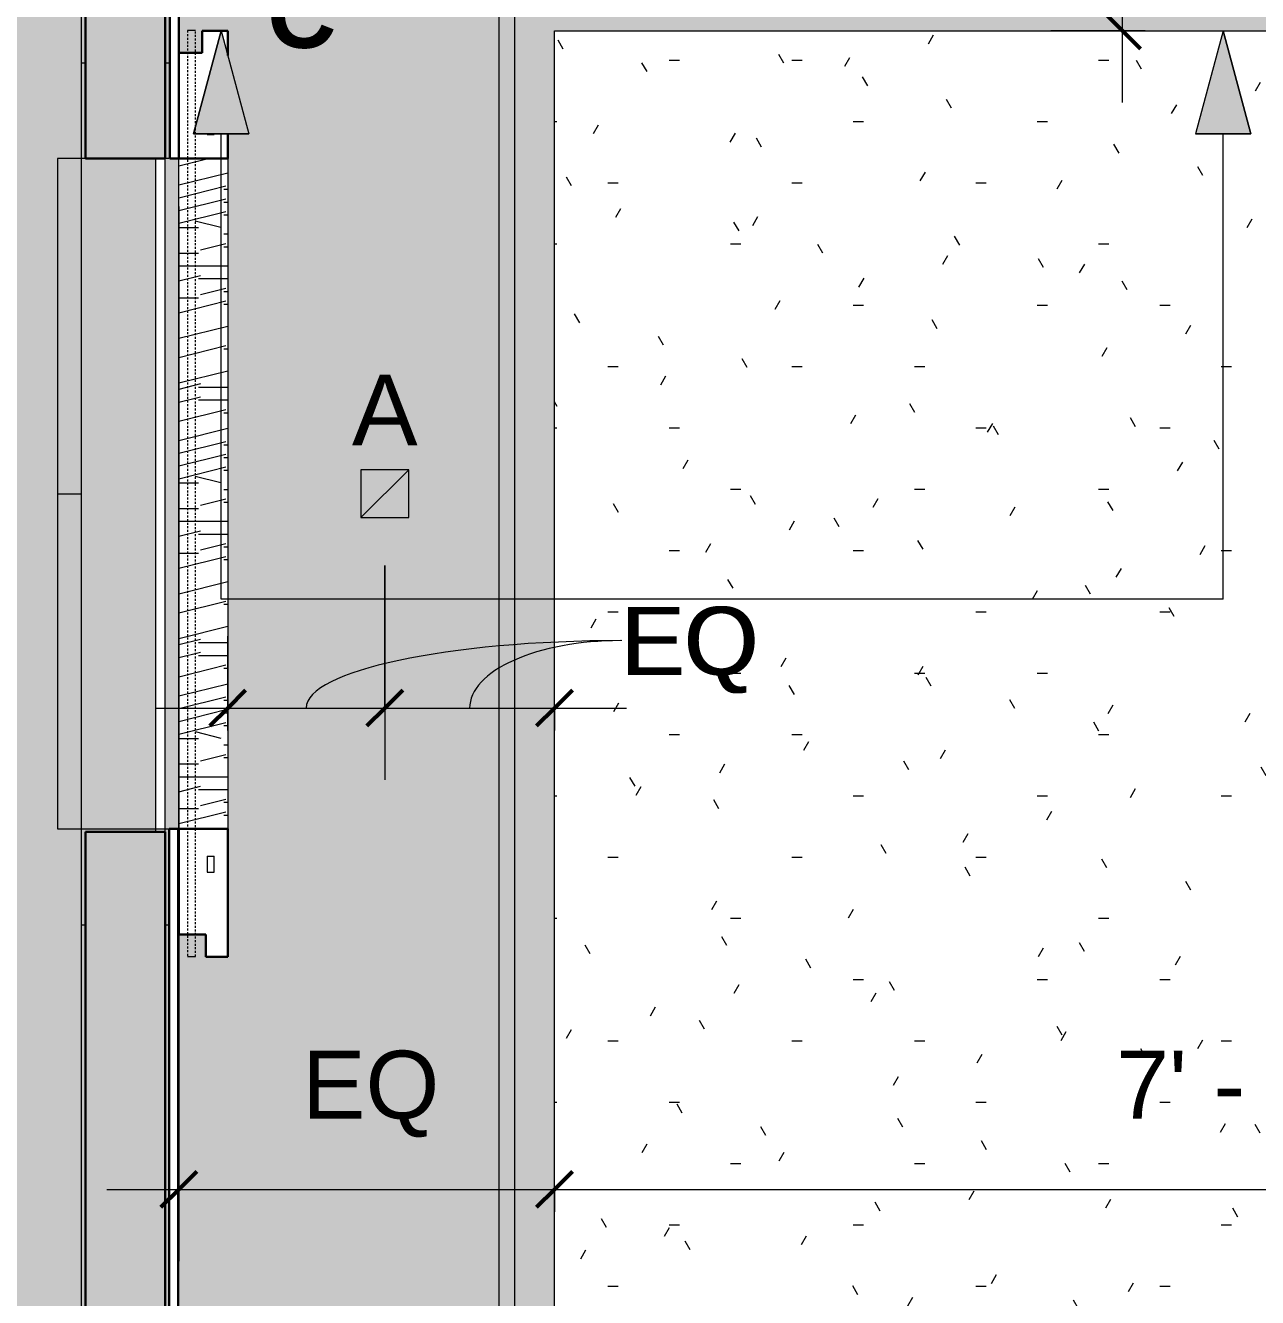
# Model space of a CAD drawing. Header units: inches. Extents: x -653 to 646, y -622 to -20.
# Drawn here: x -182.4 to -105.2, y -254.1 to -174.5 of the extents above; entities that cross this region are included whole.
import ezdxf

# ---------------------------------------------------------------- set-up
doc = ezdxf.new("R2010")
doc.units = ezdxf.units.IN
doc.header["$MEASUREMENT"] = 0
doc.linetypes.add('Hidden 1_8_', pattern=[0.1875, 0.125, -0.0625])
for name, color, linetype, lineweight in [('06_555 11th St_dwg', 8, 'Continuous', 9), ('A-ANNO-DIMS', 211, 'Continuous', 9), ('A-ANNO-DIMS-48', 211, 'Continuous', 9), ('A-ANNO-NOTE', 131, 'Continuous', 9), ('A-CLNG', 13, 'Continuous', 18), ('A-CLNG-PATT', 13, 'Continuous', 18), ('A-DETL', 90, 'Continuous', 9), ('A-DETL-GENF', 92, 'Continuous', 9), ('A-DETL-HDLN', 90, 'Hidden 1_8_', 9), ('A-DETL-THIN', 151, 'Continuous', 9), ('A-WALL-PATT', 111, 'Continuous', 18), ('E-LITE-EQPM', 33, 'Continuous', 9), ('E-LITE-EQPM-IDEN', 33, 'Continuous', 9), ('G-ANNO-TEXT', 231, 'Continuous', 9), ('I-WALL', 2, 'Continuous', 18), ('P', 7, 'Continuous', 9), ('Q-CASE', 31, 'Continuous', 9), ('W', 7, 'Continuous', 9)]:
    doc.layers.add(name, color=color, linetype=linetype, lineweight=lineweight)
doc.styles.add('Arial_2', font='arial.ttf', dxfattribs={"height": 4.425898})
doc.styles.add('Swis721 Lt BT', font='swissl.ttf', dxfattribs={"height": 4.257319})
doc.styles.add('Swis721 Lt BT_B', font='', dxfattribs={"height": 4.291988})
doc.styles.get('Swis721 Lt BT_B').set_extended_font_data('Swis721 Lt BT', bold=True)
doc.dimstyles.new('OTJ_-_3_32__Linear__1_2__Tolerance', dxfattribs={"dimscale": 12, "dimtxt": 4.5, "dimasz": 0.1875, "dimexe": 0.375, "dimexo": 0.25, "dimgap": 0.25, "dimtad": 1, "dimdec": 1, "dimrnd": 0.5, "dimzin": 3, "dimdsep": 46, "dimlunit": 4, "dimtxsty": 'Swis721 Lt BT', "dimblk1": 'OBLIQUE', "dimblk2": 'OBLIQUE', "dimsah": 1, "dimcen": 0.09, "dimdle": 0.375, "dimazin": 0, "dimtfac": 1, "dimtdec": 4, "dimtix": 1, "dimtmove": 0, "dimatfit": 3, "dimfxl": 1, "dimtvp": 1, "dimfrac": 2, "dimtolj": 1, "dimtzin": 0, "dimarcsym": 2})
doc.dimstyles.new('OTJ_-_3_32__Linear__1_2__Tolerance_10', dxfattribs={"dimscale": 12, "dimtxt": 4.5, "dimasz": 0.1875, "dimexe": 0.375, "dimexo": 0.25, "dimgap": 0.25, "dimtad": 1, "dimdec": 1, "dimrnd": 0.5, "dimzin": 3, "dimdsep": 46, "dimlunit": 4, "dimtxsty": 'Swis721 Lt BT', "dimblk1": 'OBLIQUE', "dimblk2": 'OBLIQUE', "dimsah": 1, "dimcen": 0.09, "dimdle": 0.375, "dimazin": 0, "dimtfac": 1, "dimtdec": 4, "dimtix": 1, "dimtmove": 0, "dimatfit": 3, "dimfxl": 1, "dimtvp": 1, "dimfrac": 2, "dimtolj": 1, "dimtzin": 0, "dimarcsym": 2})
doc.dimstyles.new('OTJ_-_3_32__Linear__1_2__Tolerance_7', dxfattribs={"dimscale": 12, "dimtxt": 4.5, "dimasz": 0.1875, "dimexe": 0.375, "dimexo": 0.25, "dimgap": 0.25, "dimtad": 1, "dimdec": 1, "dimrnd": 0.5, "dimzin": 3, "dimdsep": 46, "dimlunit": 4, "dimtxsty": 'Swis721 Lt BT', "dimblk1": 'OBLIQUE', "dimblk2": 'OBLIQUE', "dimsah": 1, "dimcen": 0.09, "dimdle": 0.375, "dimazin": 0, "dimtfac": 1, "dimtdec": 4, "dimtix": 1, "dimtmove": 1, "dimatfit": 3, "dimfxl": 1, "dimtvp": 1, "dimfrac": 2, "dimtolj": 1, "dimtzin": 0, "dimarcsym": 2})
doc.dimstyles.new('OTJ_-_3_32__Linear__1_2__Tolerance_8', dxfattribs={"dimscale": 12, "dimtxt": 4.5, "dimasz": 0.1875, "dimexe": 0.375, "dimexo": 0.25, "dimgap": 0.25, "dimtad": 1, "dimdec": 1, "dimrnd": 0.5, "dimzin": 3, "dimdsep": 46, "dimlunit": 4, "dimtxsty": 'Swis721 Lt BT', "dimblk1": 'OBLIQUE', "dimblk2": 'OBLIQUE', "dimsah": 1, "dimcen": 0.09, "dimdle": 0.375, "dimazin": 0, "dimtfac": 1, "dimtdec": 4, "dimtix": 1, "dimtmove": 1, "dimatfit": 3, "dimfxl": 1, "dimtvp": 1, "dimfrac": 2, "dimtolj": 1, "dimtzin": 0, "dimarcsym": 2})
pattern_1 = [(0, (0, 0), (15.36, 3.84), [0.634, -10.886, 0.634, -10.886, -61.44]), (0, (0, 0), (15.36, 3.84), [-23.04, 0.634, -22.406, 0.634, -10.886, -26.88]), (0, (0, 0), (15.36, 3.84), [-57.6, 0.634, -7.046, 0.634, -18.566]), (120, (5.76, 1.92), (-11.005538, 11.38215), [0.634, -10.886, 0.634, -10.886, -61.44]), (120, (5.76, 1.92), (-11.005538, 11.38215), [-23.04, 0.634, -22.406, 0.634, -10.886, -26.88]), (120, (5.76, 1.92), (-11.005538, 11.38215), [-57.6, 0.634, -7.046, 0.634, -18.566]), (240, (7.68, 9.6), (-4.354462, -15.22215), [0.634, -10.886, 0.634, -10.886, -61.44]), (240, (7.68, 9.6), (-4.354462, -15.22215), [-23.04, 0.634, -22.406, 0.634, -10.886, -26.88]), (240, (7.68, 9.6), (-4.354462, -15.22215), [-57.6, 0.634, -7.046, 0.634, -18.566])]

# ---------------------------------------------------------------- blocks, each defined once
blk = doc.blocks.new('COVE LIGHT - COVE LIGHT-5210953-FIRST FLOOR')
at = {"layer": 'E-LITE-EQPM'}
for p, q in [((-152.728, -452.859), (-152.728, -170.951)), ((-151.761, -172.14), (-151.761, -451.293))]:
    blk.add_line(p, q, dxfattribs=at)
blk = doc.blocks.new('ELEV DOOR COVE - ELEV DOOR COVE-5210991-FIRST FLOOR')
at = {"layer": 'E-LITE-EQPM'}
for p, q in [((-171.005, -181.248), (-171.005, -181.293)), ((-171.005, -181.293), (-170.575, -181.293)), ((-170.575, -181.293), (-170.575, -181.248)), ((-171.005, -226.498), (-171.005, -227.498)), ((-171.005, -226.498), (-170.575, -226.498)), ((-170.575, -227.498), (-170.575, -226.498)), ((-171.005, -227.498), (-170.575, -227.498))]:
    blk.add_line(p, q, dxfattribs=at)
blk = doc.blocks.new('GLASS PANEL - GLASS PANEL-5234049-FIRST FLOOR')
at = {"layer": 'Q-CASE', "lineweight": 30}
for p, q in [((-173.352, -165.231), (-172.785, -165.231)), ((-173.352, -182.793), (-173.352, -165.231)), ((-172.785, -165.231), (-172.785, -182.793)), ((-172.785, -182.793), (-173.352, -182.793))]:
    blk.add_line(p, q, dxfattribs=at)
blk = doc.blocks.new('GLASS PANEL1 - GLASS PANEL-5234083-FIRST FLOOR')
at = {"layer": 'Q-CASE', "lineweight": 30}
for p, q in [((-173.352, -165.168), (-172.785, -165.168)), ((-173.352, -231.168), (-173.352, -165.168)), ((-172.785, -165.168), (-172.785, -231.168)), ((-172.785, -231.168), (-173.352, -231.168))]:
    blk.add_line(p, q, dxfattribs=at)
blk = doc.blocks.new('Glass Panels15 - Glass Panels-5235323-FIRST FLOOR')
at = {"layer": 'Q-CASE'}
h = blk.add_hatch(dxfattribs=at)
h.set_pattern_fill('FP_2', color=256, style=0, pattern_type=2)
h.set_pattern_definition([(0, (-3377.969, -2690.731), (0, -16), [3.2, -4.8, 1.6, -6.4]), (0, (-3366.769, -2691.131), (0, -16), [3.2, -12.8]), (0, (-3368.369, -2691.931), (0, -16), [1.6, -14.4]), (0, (-3377.169, -2692.331), (0, -16), [0.8, -11.2, 0.8, -3.2]), (0, (-3371.569, -2693.131), (0, -16), [3.2, -4.8, 0.8, -7.2]), (0, (-3375.569, -2693.531), (0, -16), [2.4, -13.6]), (0, (-3371.569, -2693.931), (0, -16), [4.8, -11.2]), (0, (-3376.369, -2694.331), (0, -16), [3.2, -12.8]), (0, (-3369.969, -2694.731), (0, -16), [8, -8]), (0, (-3374.769, -2695.531), (0, -16), [1.6, -4.8, 3.2, -6.4]), (0, (-3363.569, -2695.931), (0, -16), [3.2, -12.8]), (0, (-3366.769, -2696.331), (0, -16), [1.6, -14.4]), (0, (-3369.969, -2696.731), (0, -16), [1.6, -14.4]), (0, (-3377.969, -2697.131), (0, -16), [3.2, -12.8]), (0, (-3369.969, -2697.531), (0, -16), [3.2, -12.8]), (0, (-3369.969, -2698.331), (0, -16), [3.2, -3.2, 3.2, -6.4]), (0, (-3373.169, -2699.131), (0, -16), [1.6, -8, 3.2, -3.2]), (0, (-3369.969, -2699.531), (0, -16), [4.8, -11.2]), (0, (-3369.969, -2700.331), (0, -16), [3.2, -12.8]), (0, (-3376.369, -2700.731), (0, -16), [4.8, -6.4, 1.6, -3.2]), (0, (-3376.369, -2701.531), (0, -16), [8, -8]), (0, (-3366.769, -2701.931), (0, -16), [1.6, -14.4]), (0, (-3371.569, -2702.331), (0, -16), [3.2, -12.8]), (0, (-3374.769, -2702.731), (0, -16), [1.6, -6.4, 1.6, -6.4]), (0, (-3376.369, -2703.131), (0, -16), [1.6, -4.8, 3.2, -6.4]), (0, (-3373.169, -2703.531), (0, -16), [1.6, -8, 1.6, -4.8]), (0, (-3369.969, -2703.931), (0, -16), [4.8, -11.2]), (0, (-3376.369, -2704.731), (0, -16), [3.2, -12.8]), (0, (-3368.369, -2705.131), (0, -16), [1.6, -14.4]), (0, (-3365.169, -2705.531), (0, -16), [1.6, -14.4]), (345.964, (-3366.769, -2691.931), (15.9998326, 0.000553), [1.648, -64.322]), (345.964, (-3365.169, -2695.531), (15.9998326, 0.000553), [1.648, -64.322]), (345.964, (-3366.769, -2705.131), (15.9998326, 0.000553), [1.648, -64.322]), (345.964, (-3371.569, -2699.131), (15.9998326, 0.000553), [1.648, -64.322]), (345.964, (-3368.369, -2701.531), (15.9998326, 0.000553), [1.648, -64.322]), (345.964, (-3366.769, -2700.331), (15.9998326, 0.000553), [1.648, -64.322]), (345.964, (-3374.769, -2703.131), (15.9998326, 0.000553), [1.648, -64.322]), (345.964, (-3368.369, -2702.331), (15.9998326, 0.000553), [1.648, -64.322]), (345.964, (-3365.169, -2696.331), (15.9998326, 0.000553), [3.296, -62.674]), (345.964, (-3366.769, -2697.531), (15.9998326, 0.000553), [3.296, -62.674]), (345.964, (-3366.769, -2698.331), (15.9998326, 0.000553), [3.296, -62.674]), (194.036, (-3371.569, -2693.131), (-15.9998326, 0.000553), [1.648, -3.296, 1.648, -59.378]), (194.036, (-3374.769, -2695.531), (-15.9998326, 0.000553), [1.648, -64.322]), (194.036, (-3374.769, -2702.731), (-15.9998326, 0.000553), [3.296, -62.674]), (165.964, (-3366.769, -2691.131), (-15.9998326, -0.000553), [1.648, -64.322]), (14.036, (-3363.569, -2691.131), (15.9998326, -0.000553), [1.648, -64.322]), (14.036, (-3368.369, -2696.731), (15.9998326, -0.000553), [1.648, -64.322]), (14.036, (-3365.169, -2699.531), (15.9998326, -0.000553), [1.648, -64.322]), (14.036, (-3371.569, -2700.731), (15.9998326, -0.000553), [1.648, -64.322]), (14.036, (-3373.169, -2702.731), (15.9998326, -0.000553), [1.648, -64.322]), (14.036, (-3371.569, -2703.531), (15.9998326, -0.000553), [1.648, -64.322]), (14.036, (-3371.569, -2700.731), (15.9998326, -0.000553), [1.648, -64.322]), (14.036, (-3366.769, -2703.131), (15.9998326, -0.000553), [6.592, -59.378]), (14.036, (-3376.369, -2692.331), (15.9998326, -0.000553), [6.592, -59.378]), (14.036, (-3374.769, -2693.531), (15.9998326, -0.000553), [6.592, -59.378]), (14.036, (-3373.169, -2694.331), (15.9998326, -0.000553), [1.648, -3.296, 3.296, -57.73]), (14.036, (-3373.169, -2695.531), (15.9998326, -0.000553), [3.296, -3.296, 3.296, -56.082]), (14.036, (-3374.769, -2697.131), (15.9998326, -0.000553), [6.592, -59.378]), (14.036, (-3376.369, -2698.331), (15.9998326, -0.000553), [6.592, -59.378]), (14.036, (-3376.369, -2699.131), (15.9998326, -0.000553), [6.592, -59.378]), (14.036, (-3365.169, -2703.931), (15.9998326, -0.000553), [1.648, -64.322]), (14.036, (-3363.569, -2705.531), (15.9998326, -0.000553), [3.296, -62.674]), (14.036, (-3373.169, -2704.731), (15.9998326, -0.000553), [3.296, -62.674]), (14.036, (-3374.769, -2690.731), (15.9998326, -0.000553), [6.592, -59.378]), (14.036, (-3365.169, -2701.931), (15.9998326, -0.000553), [4.944, -61.026]), (14.036, (-3363.569, -2700.731), (15.9998326, -0.000553), [9.888, -56.082])])
h.paths.add_polyline_path([(-171.322, -224.793), (-169.723, -224.793), (-169.723, -182.793), (-172.785, -182.793), (-172.785, -224.793)], flags=0)
at = {"layer": 'Q-CASE', "lineweight": 30}
for p, q in [((-171.322, -174.793), (-169.723, -174.793)), ((-171.322, -176.175), (-171.322, -174.793)), ((-169.723, -174.793), (-169.723, -176.333)), ((-172.785, -182.793), (-172.785, -176.175)), ((-172.785, -176.175), (-171.322, -176.175)), ((-169.723, -181.248), (-169.723, -182.793)), ((-169.723, -182.793), (-172.785, -182.793)), ((-172.785, -231.408), (-172.785, -224.793)), ((-172.785, -224.793), (-169.723, -224.793)), ((-169.723, -224.793), (-169.723, -232.793)), ((-171.098, -231.408), (-172.785, -231.408)), ((-171.098, -232.793), (-171.098, -231.408)), ((-169.723, -232.793), (-171.098, -232.793))]:
    blk.add_line(p, q, dxfattribs=at)
at = {"layer": 'Q-CASE'}
for p, q in [((-172.785, -224.793), (-172.785, -182.793)), ((-169.723, -182.793), (-169.723, -224.793))]:
    blk.add_line(p, q, dxfattribs=at)
blk = doc.blocks.new('L-Recessed Square Downlight - 4_  F-5242350-FIRST FLOOR')
at = {"layer": 'E-LITE-EQPM'}
for p, q in [((-1.5, -1.5), (-1.5, 1.5)), ((-1.5, 1.5), (1.5, 1.5)), ((-1.5, 1.5), (1.5, -1.5)), ((1.5, 1.5), (1.5, -1.5)), ((1.5, -1.5), (-1.5, -1.5))]:
    blk.add_line(p, q, dxfattribs=at)
blk = doc.blocks.new('06_555 11th St_dwg-4793957-FIRST FLOOR')
at = {"layer": 'P'}
blk.add_line((3197.684, 2758.72), (3199.184, 2758.72), dxfattribs=at)
at = {"layer": 'P', "flags": 128}
blk.add_lwpolyline([(3199.184, 2737.72), (3199.184, 2779.72), (3197.684, 2779.72), (3197.684, 2737.72)], close=True, dxfattribs=at)
at = {"layer": 'W'}
for p, q in [((3199.184, 2785.72), (3199.434, 2785.72)), ((3199.184, 2731.72), (3199.434, 2731.72))]:
    blk.add_line(p, q, dxfattribs=at)
at = {"layer": 'W', "color": 9}
for p, q in [((3204.434, 2785.72), (3204.684, 2785.72)), ((3204.434, 2737.72), (3204.684, 2737.72)), ((3204.434, 2731.72), (3204.684, 2731.72))]:
    blk.add_line(p, q, dxfattribs=at)
at = {"layer": 'W', "flags": 128}
for points in [[(3199.434, 2779.72), (3199.184, 2779.72), (3199.184, 2806.72)], [(3199.434, 2671.72), (3199.184, 2671.72), (3199.184, 2737.72), (3204.434, 2737.72)]]:
    blk.add_lwpolyline(points, dxfattribs=at)
at = {"layer": 'W', "color": 9, "flags": 128}
blk.add_lwpolyline([(3204.684, 2797.283), (3204.684, 2779.72), (3204.434, 2779.72)], dxfattribs=at)
blk = doc.blocks.new('annotation_Align - Adjustable-5254750-FIRST FLOOR')
at = {"layer": 'A-DETL-GENF'}
for p, q in [((0, 35.598), (0, 6.455)), ((0, 35.598), (62.75, 35.598)), ((62.75, 35.598), (62.75, 6.455))]:
    blk.add_line(p, q, dxfattribs=at)
blk = doc.blocks.new('DIMBLOCK1-FIRST FLOOR')
at = {"layer": 'A-ANNO-DIMS-48'}
for p, q in [((-172.785, -185.793), (-172.785, -251.87)), ((-172.785, -247.37), (-172.785, -185.793)), ((-149.261, -248.779), (-149.261, -242.87)), ((-177.285, -247.37), (-144.761, -247.37)), ((-149.261, -247.37), (-149.261, -248.779))]:
    blk.add_line(p, q, dxfattribs=at)
at = {"layer": 'A-ANNO-DIMS-48', "lineweight": 50}
for p, q in [((-172.785, -247.37), (-171.66, -246.245)), ((-149.261, -247.37), (-148.136, -246.245)), ((-172.785, -247.37), (-173.91, -248.495)), ((-149.261, -247.37), (-150.386, -248.495))]:
    blk.add_line(p, q, dxfattribs=at)
at = {"layer": 'A-ANNO-DIMS-48', "color": 0, "insert": (-165.059, -238.684), "char_height": 4.2573, "width": 9.68571, "attachment_point": 1, "line_spacing_factor": 1.00667, "style": 'Swis721 Lt BT'}
blk.add_mtext('EQ', dxfattribs=at)
blk = doc.blocks.new('_Oblique')
at = {"color": 0, "linetype": 'ByBlock', "lineweight": -2}
blk.add_line((-0.5, -0.5), (0.5, 0.5), dxfattribs=at)
blk = doc.blocks.new('DIMBLOCK2-FIRST FLOOR')
at = {"layer": 'A-ANNO-DIMS-48'}
for p, q in [((-149.261, -248.779), (-149.261, -242.87)), ((-65.136, -248.779), (-65.136, -242.87)), ((-153.761, -247.37), (-60.636, -247.37)), ((-149.261, -247.37), (-149.261, -248.779)), ((-65.136, -247.37), (-65.136, -248.779))]:
    blk.add_line(p, q, dxfattribs=at)
at = {"layer": 'A-ANNO-DIMS-48', "lineweight": 50}
for p, q in [((-149.261, -247.37), (-148.136, -246.245)), ((-65.136, -247.37), (-64.011, -246.245)), ((-149.261, -247.37), (-150.386, -248.495)), ((-65.136, -247.37), (-66.261, -248.495))]:
    blk.add_line(p, q, dxfattribs=at)
at = {"layer": 'A-ANNO-DIMS-48', "color": 0, "insert": (-114.091, -238.684), "char_height": 4.2573, "width": 16.54286, "attachment_point": 1, "line_spacing_factor": 1.00667, "style": 'Swis721 Lt BT'}
blk.add_mtext('7\' - 0"', dxfattribs=at)
blk = doc.blocks.new('DIMBLOCK17-FIRST FLOOR')
at = {"layer": 'A-ANNO-DIMS-48'}
for p, q in [((-159.886, -208.293), (-159.886, -221.717)), ((-159.886, -217.217), (-159.886, -208.293)), ((-169.723, -218.626), (-169.723, -212.717)), ((-174.223, -217.217), (-155.386, -217.217)), ((-169.723, -217.217), (-169.723, -218.626))]:
    blk.add_line(p, q, dxfattribs=at)
at = {"layer": 'A-ANNO-DIMS-48', "lineweight": 50}
for p, q in [((-169.723, -217.217), (-168.598, -216.092)), ((-159.886, -217.217), (-158.761, -216.092)), ((-169.723, -217.217), (-170.848, -218.342)), ((-159.886, -217.217), (-161.011, -218.342))]:
    blk.add_line(p, q, dxfattribs=at)
at = {"layer": 'A-ANNO-DIMS-48'}
blk.add_ellipse((-145.035, -217.217), major_axis=(-19.77, 0), ratio=0.213513, start_param=4.712389, end_param=6.283185, dxfattribs=at)
at = {"layer": 'A-ANNO-DIMS-48', "color": 0, "insert": (-145.035, -210.881), "char_height": 4.2573, "width": 9.68571, "attachment_point": 1, "line_spacing_factor": 1.00667, "style": 'Swis721 Lt BT'}
blk.add_mtext('EQ', dxfattribs=at)
blk = doc.blocks.new('DIMBLOCK18-FIRST FLOOR')
at = {"layer": 'A-ANNO-DIMS-48'}
for p, q in [((-159.886, -208.293), (-159.886, -221.717)), ((-159.886, -217.217), (-159.886, -208.293)), ((-149.261, -218.626), (-149.261, -212.717)), ((-164.386, -217.217), (-144.761, -217.217)), ((-149.261, -217.217), (-149.261, -218.626))]:
    blk.add_line(p, q, dxfattribs=at)
at = {"layer": 'A-ANNO-DIMS-48', "lineweight": 50}
for p, q in [((-159.886, -217.217), (-158.761, -216.092)), ((-149.261, -217.217), (-148.136, -216.092)), ((-159.886, -217.217), (-161.011, -218.342)), ((-149.261, -217.217), (-150.386, -218.342))]:
    blk.add_line(p, q, dxfattribs=at)
at = {"layer": 'A-ANNO-DIMS-48'}
blk.add_ellipse((-145.153, -217.217), major_axis=(9.421, 0), ratio=0.44808, start_param=1.570796, end_param=3.141593, dxfattribs=at)
at = {"layer": 'A-ANNO-DIMS-48', "color": 0, "insert": (-145.153, -210.881), "char_height": 4.2573, "width": 9.68571, "attachment_point": 1, "line_spacing_factor": 1.00667, "style": 'Swis721 Lt BT'}
blk.add_mtext('EQ', dxfattribs=at)
blk = doc.blocks.new('DIMBLOCK34-FIRST FLOOR')
at = {"layer": 'A-ANNO-DIMS-48', "lineweight": 50}
for p, q in [((-113.686, -159.95), (-114.811, -158.825)), ((-113.686, -159.95), (-112.561, -161.075)), ((-113.686, -174.793), (-114.811, -173.668)), ((-113.686, -174.793), (-112.561, -175.918))]:
    blk.add_line(p, q, dxfattribs=at)
at = {"layer": 'A-ANNO-DIMS-48'}
for p, q in [((-132.886, -159.95), (-109.186, -159.95)), ((-113.686, -159.95), (-132.886, -159.95)), ((-113.686, -179.293), (-113.686, -159.95)), ((-112.277, -174.793), (-118.186, -174.793)), ((-113.686, -174.793), (-112.277, -174.793))]:
    blk.add_line(p, q, dxfattribs=at)
at = {"layer": 'A-ANNO-DIMS-48', "color": 0, "insert": (-122.372, -171.407), "char_height": 4.2573, "width": 9.68571, "attachment_point": 1, "rotation": 90, "line_spacing_factor": 1.00667, "style": 'Swis721 Lt BT'}
blk.add_mtext('EQ', dxfattribs=at)

msp = doc.modelspace()

# ---------------------------------------------------------------- hatches: boundary and pattern name
at = {"layer": 'A-ANNO-NOTE', "lineweight": 5}
for points in [[(-171.005, -181.248), (-168.406, -181.248), (-170.136, -174.793), (-171.865, -181.248)], [(-109.115, -181.248), (-105.656, -181.248), (-107.386, -174.793)]]:
    msp.add_hatch(color=256, dxfattribs=at).paths.add_polyline_path(points, flags=0)
at = {"layer": 'A-CLNG-PATT'}
h = msp.add_hatch(dxfattribs=at)
h.set_pattern_fill('FP_1', color=256, style=0, pattern_type=2)
h.set_pattern_definition(pattern_1)
h.paths.add_polyline_path([(-65.136, -542.543), (-41.136, -542.543), (-41.136, -542.366), (-173.636, -542.366), (-173.636, -542.543), (-72.545, -542.543)], flags=0)
h.paths.add_polyline_path([(-41.915, -440.793), (-43.479, -440.793), (-43.479, -440.858), (-41.915, -440.858)], flags=0)
h.paths.add_polyline_path([(-41.146, -482.366), (-41.136, -482.356), (-41.136, -480.293), (-59.136, -480.293), (-59.136, -460.293), (-41.915, -460.293), (-41.915, -447.255), (-43.479, -447.255), (-43.479, -448.608), (-44.976, -448.608), (-44.976, -440.858), (-44.197, -440.858), (-44.197, -440.793), (-44.976, -440.793), (-44.976, -390.612), (-44.126, -390.612), (-44.126, -391.867), (-41.915, -391.867), (-41.915, -339.186), (-43.479, -339.186), (-43.479, -340.539), (-44.976, -340.539), (-44.976, -282.543), (-44.126, -282.543), (-44.126, -283.798), (-41.915, -283.798), (-41.915, -231.186), (-43.479, -231.186), (-43.479, -232.539), (-44.976, -232.539), (-44.976, -174.543), (-44.126, -174.543), (-44.126, -175.798), (-41.915, -175.798), (-41.915, -224.793), (-41.347, -224.793), (-41.347, -290.793), (-41.915, -290.793), (-41.915, -332.793), (-41.347, -332.793), (-41.347, -398.862), (-41.915, -398.862), (-41.915, -440.793), (-41.347, -440.793), (-41.347, -460.293), (-41.136, -460.293), (-41.136, -145.106), (-173.636, -145.106), (-173.626, -145.231), (-155.636, -145.231), (-155.636, -165.231), (-172.785, -165.231), (-172.785, -176.175), (-171.322, -176.175), (-171.322, -174.793), (-169.723, -174.793), (-169.723, -176.333), (-168.406, -181.248), (-169.723, -181.248), (-169.723, -232.793), (-171.098, -232.793), (-171.098, -231.408), (-172.785, -231.408), (-172.785, -182.793), (-173.352, -182.793), (-173.352, -165.231), (-173.636, -165.231), (-173.636, -482.366), (-56.541, -482.366)], flags=0)
h.paths.add_polyline_path([(-157.451, -480.293), (-173.136, -480.293), (-173.136, -460.293), (-173.352, -460.293), (-173.352, -440.793), (-172.785, -440.793), (-172.785, -392.175), (-171.322, -392.175), (-171.322, -390.793), (-169.723, -390.793), (-169.723, -442.339), (-168.406, -442.339), (-169.723, -447.254), (-169.723, -448.793), (-171.098, -448.793), (-171.098, -447.408), (-172.785, -447.408), (-172.785, -460.293), (-155.136, -460.293), (-155.136, -480.293)], flags=0)
h.paths.add_polyline_path([(-129.181, -468.204), (-135.636, -466.475), (-129.181, -464.745), (-129.181, -466.204)], flags=0)
h.paths.add_polyline_path([(-85.591, -467.309), (-85.591, -463.85), (-79.136, -465.58)], flags=0)
h.paths.add_polyline_path([(-65.136, -448.793), (-149.261, -448.793), (-149.261, -174.793), (-65.136, -174.793), (-65.136, -396.387)], flags=0)
h.paths.add_polyline_path([(-173.386, -398.793), (-173.386, -332.793), (-172.818, -332.793), (-172.818, -398.793)], flags=0)
h.paths.add_polyline_path([(-171.098, -340.793), (-171.098, -339.408), (-172.785, -339.408), (-172.785, -284.175), (-171.322, -284.175), (-171.322, -282.793), (-169.723, -282.793), (-169.723, -340.793)], flags=0)
h.paths.add_polyline_path([(-173.386, -290.793), (-173.386, -224.793), (-172.818, -224.793), (-172.818, -290.793)], flags=0)
h.paths.add_polyline_path([(-42.726, -165.231), (-59.386, -165.231), (-59.386, -145.231), (-41.386, -145.231), (-41.386, -165.231)], flags=0)
h.paths.add_polyline_path([(-69.181, -160.204), (-75.636, -158.475), (-69.181, -156.745)], flags=0)
h.paths.add_polyline_path([(-129.181, -160.204), (-135.636, -158.475), (-129.181, -156.745)], flags=0)
h = msp.add_hatch(dxfattribs=at)
h.set_pattern_fill('FP_1', color=256, style=0, pattern_type=2)
h.set_pattern_definition(pattern_1)
h.paths.add_polyline_path([(-65.136, -448.793), (-65.136, -174.793), (-149.261, -174.793), (-149.261, -448.793), (-98.723, -448.793)], flags=0)
h.paths.add_polyline_path([(-107.386, -448.793), (-109.115, -442.339), (-105.656, -442.339)], flags=0)
h.paths.add_polyline_path([(-105.656, -181.248), (-109.115, -181.248), (-107.386, -174.793)], flags=0)
at = {"layer": 'A-DETL-GENF'}
h = msp.add_hatch(color=254, dxfattribs=at)
h.paths.add_polyline_path([(-653.392, -622.404), (614.424, -622.404), (614.424, -482.356), (532.677, -482.366), (532.677, -557.543), (-617.467, -557.543), (-617.467, -516.918), (-653.392, -516.918), (-653.392, -571.967)], flags=0)
h.paths.add_polyline_path([(-617.467, -511.668), (-617.467, -451.043), (-630.092, -451.043), (-630.092, -445.793), (-541.217, -445.793), (-541.217, -147.231), (-653.392, -147.231), (-653.392, -303.043), (-541.592, -303.043), (-541.592, -308.293), (-653.392, -308.293), (-653.392, -309.3), (-632.365, -309.3), (-632.365, -334.668), (-541.592, -334.668), (-541.592, -339.918), (-653.392, -339.918), (-653.392, -511.668), (-618.414, -511.668)], flags=0)
h.paths.add_polyline_path([(-394.698, -481.616), (-394.698, -464.678), (-382.698, -464.678), (-382.698, -477.741), (-178.636, -477.741), (-178.636, -440.793), (-174.217, -440.793), (-174.217, -398.793), (-178.636, -398.793), (-178.636, -332.793), (-174.217, -332.793), (-174.217, -290.793), (-178.636, -290.793), (-178.636, -224.981), (-174.217, -224.981), (-174.217, -182.793), (-178.636, -182.793), (-178.636, -146.606), (-340.082, -146.606), (-340.082, -181.981), (-292.698, -181.981), (-292.698, -155.793), (-283.573, -155.793), (-283.573, -254.981), (-189.386, -254.981), (-189.386, -155.793), (-184.386, -155.793), (-184.386, -358.793), (-189.386, -358.793), (-189.386, -259.606), (-283.573, -259.606), (-283.573, -358.793), (-292.698, -358.793), (-292.698, -276.125), (-388.698, -276.125), (-388.698, -218.606), (-438.194, -218.606), (-438.194, -188.293), (-433.569, -188.293), (-433.569, -213.981), (-344.707, -213.981), (-344.707, -146.606), (-433.569, -146.606), (-433.569, -148.293), (-438.194, -148.293), (-438.194, -146.606), (-536.592, -146.606), (-536.592, -339.981), (-515.342, -339.981), (-515.342, -476.991), (-448.194, -476.991), (-448.194, -468.303), (-443.569, -468.303), (-443.569, -428.303), (-448.194, -428.303), (-448.194, -397.303), (-388.698, -397.303), (-388.698, -297.812), (-384.073, -297.812), (-384.073, -409.303), (-382.698, -409.303), (-382.698, -424.678), (-394.698, -424.678), (-394.717, -481.616)], flags=0)
h.paths.add_polyline_path([(614.424, -477.731), (614.424, -146.043), (521.364, -146.043), (521.364, -387.043), (483.927, -387.043), (483.927, -407.793), (555.802, -407.793), (555.802, -391.918), (521.603, -391.918), (521.603, -387.293), (593.103, -387.293), (593.103, -391.918), (560.427, -391.918), (560.427, -435.043), (555.802, -435.043), (555.802, -475.043), (560.427, -475.043), (560.427, -477.731), (611.453, -477.731)], flags=0)
h.paths.add_polyline_path([(77.756, -477.731), (215.864, -477.731), (215.864, -421.043), (219.364, -421.043), (219.364, -477.731), (313.614, -477.731), (313.614, -425.543), (373.364, -425.543), (373.364, -337.543), (346.864, -337.543), (346.864, -200.106), (293.614, -200.106), (293.614, -186.606), (194.927, -186.606), (194.927, -191.469), (190.302, -191.469), (190.302, -181.293), (194.927, -181.293), (194.927, -181.981), (293.614, -181.981), (293.614, -155.481), (356.364, -155.481), (356.364, -158.543), (379.864, -158.543), (379.864, -146.043), (194.927, -146.043), (194.927, -147.293), (190.302, -147.293), (190.302, -146.043), (171.364, -146.043), (171.364, -143.293), (96.364, -143.293), (96.364, -146.043), (-36.136, -146.043), (-36.136, -182.793), (-41.136, -182.793), (-41.136, -224.793), (-36.136, -224.793), (-36.136, -290.793), (-41.136, -290.793), (-41.136, -332.793), (-36.136, -332.793), (-36.136, -398.793), (-41.136, -398.793), (-41.136, -440.793), (-36.136, -440.793), (-36.136, -477.731), (-8.386, -477.731), (-8.386, -473.543), (47.614, -473.543), (47.614, -477.731), (77.552, -477.731)], flags=0)
h.paths.add_polyline_path([(379.364, -477.731), (379.364, -429.043), (317.114, -429.043), (317.114, -477.731)], flags=0)
h.paths.add_polyline_path([(444.052, -477.731), (444.052, -476.043), (448.677, -476.043), (448.677, -436.043), (444.052, -436.043), (444.052, -387.043), (430.864, -387.043), (430.864, -383.543), (502.364, -383.543), (502.364, -146.043), (383.364, -146.043), (383.364, -162.043), (356.364, -162.043), (356.364, -192.043), (383.614, -192.043), (383.614, -195.543), (356.364, -195.543), (356.364, -334.043), (383.614, -334.043), (383.614, -337.543), (382.864, -337.543), (382.864, -383.543), (395.114, -383.543), (395.114, -387.043), (382.864, -387.043), (382.864, -477.731)], flags=0)
h.paths.add_polyline_path([(-528.636, -476.991), (-519.967, -476.991), (-519.967, -344.606), (-532.217, -344.606), (-532.217, -476.991)], flags=0)
h.paths.add_polyline_path([(-189.386, -467.793), (-189.386, -370.793), (-184.386, -370.793), (-184.386, -467.793)], flags=0)
h.paths.add_polyline_path([(-288.073, -467.793), (-292.698, -467.793), (-292.698, -370.793), (-283.573, -370.793), (-283.573, -467.793)], flags=0)
h.paths.add_polyline_path([(70.114, -467.793), (70.114, -370.793), (73.614, -370.793), (73.614, -467.793)], flags=0)
h.paths.add_polyline_path([(77.552, -467.793), (74.052, -467.793), (74.052, -370.793), (77.552, -370.793), (77.552, -465.137)], flags=0)
h.paths.add_polyline_path([(-25.886, -467.793), (-30.886, -467.793), (-30.886, -370.793), (-25.886, -370.793), (-25.886, -461.793)], flags=0)
h.paths.add_polyline_path([(-234.091, -461.793), (-264.886, -461.793), (-264.886, -377.793), (-190.636, -377.793), (-190.636, -398.793), (-197.636, -398.793), (-197.636, -381.293), (-261.386, -381.293), (-261.386, -458.293), (-197.636, -458.293), (-197.636, -440.793), (-190.636, -440.793), (-190.636, -461.793), (-200.386, -461.793)], flags=0)
h.paths.add_polyline_path([(47.614, -461.793), (-24.136, -461.793), (-24.136, -440.793), (-17.136, -440.793), (-17.136, -458.293), (46.614, -458.293), (46.614, -381.293), (-17.136, -381.293), (-17.136, -398.793), (-24.136, -398.793), (-24.136, -377.793), (50.114, -377.793), (50.114, -461.793)], flags=0)
h.paths.add_polyline_path([(477.016, -407.793), (479.302, -407.793), (479.302, -387.043), (448.677, -387.043), (448.677, -407.793), (476.716, -407.793)], flags=0)
h.paths.add_polyline_path([(215.864, -381.043), (215.864, -366.793), (77.756, -366.793), (77.756, -359.793), (183.006, -359.793), (183.006, -363.293), (219.364, -363.293), (219.364, -381.043)], flags=0)
h.paths.add_polyline_path([(-200.386, -370.793), (-268.386, -370.793), (-268.386, -361.793), (-200.386, -361.793)], flags=0)
h.paths.add_polyline_path([(46.614, -369.793), (-14.386, -369.793), (-14.386, -360.793), (47.614, -360.793), (47.614, -369.793)], flags=0)
h.paths.add_polyline_path([(70.114, -358.793), (69.864, -358.793), (69.864, -260.106), (-25.886, -260.106), (-25.886, -358.793), (-30.886, -358.793), (-30.886, -155.793), (-25.886, -155.793), (-25.886, -255.481), (69.864, -255.481), (69.864, -155.793), (73.364, -155.793), (73.364, -358.793)], flags=0)
h.paths.add_polyline_path([(73.864, -358.793), (73.864, -155.793), (77.364, -155.793), (77.364, -236.168), (182.756, -236.168), (182.756, -245.418), (77.364, -245.418), (77.364, -358.793), (74.052, -358.793)], flags=0)
h.paths.add_polyline_path([(-264.886, -353.793), (-264.886, -269.793), (-190.636, -269.793), (-190.636, -290.793), (-197.636, -290.793), (-197.636, -273.293), (-261.386, -273.293), (-261.386, -350.293), (-197.636, -350.293), (-197.636, -332.793), (-190.636, -332.793), (-190.636, -353.793), (-261.386, -353.793)], flags=0)
h.paths.add_polyline_path([(50.114, -353.793), (-24.136, -353.793), (-24.136, -332.793), (-17.136, -332.793), (-17.136, -350.293), (46.614, -350.293), (46.614, -273.293), (-17.136, -273.293), (-17.136, -290.793), (-24.136, -290.793), (-24.136, -269.793), (50.114, -269.793), (50.114, -350.293)], flags=0)
h.paths.add_polyline_path([(186.864, -337.793), (186.864, -262.793), (190.364, -262.793), (190.364, -337.793)], flags=0)
h.paths.add_polyline_path([(194.364, -337.793), (190.864, -337.793), (190.864, -262.793), (194.364, -262.793), (194.364, -321.048)], flags=0)
h.paths.add_polyline_path([(-296.593, -271.5), (-292.698, -271.5), (-292.698, -218.606), (-321.092, -218.606), (-321.092, -271.5), (-306.268, -271.5)], flags=0)
h.paths.add_polyline_path([(-325.717, -271.5), (-325.717, -218.606), (-384.073, -218.606), (-384.073, -271.5), (-331.302, -271.5)], flags=0)
h.paths.add_polyline_path([(-199.036, -245.793), (-264.886, -245.793), (-264.886, -161.793), (-190.636, -161.793), (-190.636, -182.793), (-197.636, -182.793), (-197.636, -165.293), (-261.386, -165.293), (-261.386, -242.293), (-197.636, -242.293), (-197.636, -224.793), (-190.636, -224.793), (-190.636, -245.793), (-197.636, -245.793)], flags=0)
h.paths.add_polyline_path([(46.614, -245.793), (-24.136, -245.793), (-24.136, -224.793), (-17.136, -224.793), (-17.136, -242.293), (46.614, -242.293), (46.614, -165.293), (-17.136, -165.293), (-17.136, -182.793), (-24.136, -182.793), (-24.136, -161.793), (50.114, -161.793), (50.114, -245.793)], flags=0)
h.paths.add_polyline_path([(194.364, -232.469), (190.302, -232.469), (190.302, -231.469), (194.927, -231.469), (194.927, -232.469)], flags=0)
h.paths.add_polyline_path([(-292.698, -213.981), (-292.698, -186.606), (-340.082, -186.606), (-340.082, -213.981), (-295.746, -213.981)], flags=0)
h.paths.add_polyline_path([(346.864, -195.481), (346.864, -160.106), (298.239, -160.106), (298.239, -195.481), (316.395, -195.481)], flags=0)
h.paths.add_polyline_path([(-8.386, -151.356), (-8.386, -146.731), (47.614, -146.731), (47.614, -151.356), (46.614, -151.356)], flags=0)
h.paths.add_polyline_path([(297.47, -142.543), (614.424, -142.543), (614.424, -19.692), (-43.636, -19.692), (-43.636, -80.231), (188.427, -80.231), (188.427, -80.293), (188.614, -80.293), (188.614, -142.543), (257.67, -142.543)], flags=0)
h.paths.add_polyline_path([(-448.484, -141.981), (-178.448, -141.981), (-178.441, -141.793), (-176.386, -141.793), (-176.386, -82.293), (-50.386, -82.293), (-50.386, -80.293), (-50.136, -80.29), (-50.136, -19.692), (-653.392, -19.692), (-653.392, -141.981), (-494.915, -141.981)], flags=0)
at = {"layer": 'A-WALL-PATT', "lineweight": 9}
for points in [[(-173.636, -182.793), (-173.636, -146.606), (-178.636, -146.606), (-178.636, -182.793), (-177.961, -182.793)], [(-177.961, -290.793), (-173.636, -290.793), (-173.636, -224.981), (-178.636, -224.981), (-178.636, -290.793)]]:
    msp.add_hatch(color=7, dxfattribs=at).paths.add_polyline_path(points, flags=0)

# ---------------------------------------------------------------- linework, layer by layer
at = {"layer": 'A-ANNO-NOTE'}
for p, q in [((-171.865, -181.248), (-170.136, -174.793)), ((-170.136, -174.793), (-171.865, -181.248)), ((-170.136, -174.793), (-168.406, -181.248)), ((-170.136, -174.793), (-168.406, -181.248)), ((-107.386, -174.793), (-109.115, -181.248)), ((-107.386, -174.793), (-109.115, -181.248)), ((-105.656, -181.248), (-107.386, -174.793)), ((-107.386, -174.793), (-105.656, -181.248)), ((-168.406, -181.248), (-171.865, -181.248)), ((-171.865, -181.248), (-168.406, -181.248)), ((-109.115, -181.248), (-105.656, -181.248)), ((-105.656, -181.248), (-109.115, -181.248))]:
    msp.add_line(p, q, dxfattribs=at)
at = {"layer": 'A-CLNG'}
for p, q in [((-149.261, -448.793), (-149.261, -174.793)), ((-149.261, -174.793), (-65.136, -174.793)), ((-173.636, -224.981), (-173.636, -182.793)), ((-173.636, -224.981), (-173.636, -224.981))]:
    msp.add_line(p, q, dxfattribs=at)
at = {"layer": 'A-DETL'}
for p, q in [((-171.744, -174.782), (-172.244, -174.782)), ((-172.244, -232.782), (-171.744, -232.782))]:
    msp.add_line(p, q, dxfattribs=at)
at = {"layer": 'A-DETL-HDLN'}
for p, q in [((-172.244, -174.782), (-172.244, -232.782)), ((-171.744, -232.782), (-171.744, -174.782))]:
    msp.add_line(p, q, dxfattribs=at)
at = {"layer": 'A-DETL-THIN'}
msp.add_line((-174.217, -224.981), (-174.217, -182.793), dxfattribs=at)
at = {"layer": 'I-WALL', "color": 8, "lineweight": 30}
for p, q in [((-178.636, -182.793), (-178.636, -146.606)), ((-173.636, -165.231), (-173.636, -182.793)), ((-173.636, -182.793), (-178.636, -182.793)), ((-178.636, -290.793), (-178.636, -224.981)), ((-178.636, -224.981), (-173.636, -224.981)), ((-173.636, -224.981), (-173.636, -290.793))]:
    msp.add_line(p, q, dxfattribs=at)

# ---------------------------------------------------------------- block references
at = {"layer": '06_555 11th St_dwg', "color": 7}
msp.add_blockref('06_555 11th St_dwg-4793957-FIRST FLOOR', (-3378.07, -2962.514), dxfattribs=at)
at = {"layer": 'A-DETL-GENF', "rotation": 180}
msp.add_blockref('annotation_Align - Adjustable-5254750-FIRST FLOOR', (-107.386, -174.793), dxfattribs=at)
at = {"layer": 'E-LITE-EQPM'}
for name in ['COVE LIGHT - COVE LIGHT-5210953-FIRST FLOOR', 'ELEV DOOR COVE - ELEV DOOR COVE-5210991-FIRST FLOOR']:
    msp.add_blockref(name, (0, 0), dxfattribs=at)
at = {"layer": 'E-LITE-EQPM', "extrusion": (0, 0, -1), "rotation": 180}
msp.add_blockref('L-Recessed Square Downlight - 4_  F-5242350-FIRST FLOOR', (159.886, -203.793), dxfattribs=at)
at = {"layer": 'Q-CASE'}
for name, p in [('GLASS PANEL - GLASS PANEL-5234049-FIRST FLOOR', (0, 0)), ('Glass Panels15 - Glass Panels-5235323-FIRST FLOOR', (0, 0)), ('GLASS PANEL1 - GLASS PANEL-5234083-FIRST FLOOR', (-0.034, -59.625))]:
    msp.add_blockref(name, p, dxfattribs=at)

# ---------------------------------------------------------------- texts
at = {"layer": 'E-LITE-EQPM-IDEN', "insert": (-159.886, -196.345), "char_height": 4.426, "width": 4.914, "attachment_point": 2, "line_spacing_factor": 0.938532, "style": 'Arial_2'}
msp.add_mtext('A', dxfattribs=at)
at = {"layer": 'G-ANNO-TEXT', "color": 7, "insert": (-167.253, -171.577), "char_height": 4.29199, "width": 5.022, "attachment_point": 1, "line_spacing_factor": 0.998538, "style": 'Swis721 Lt BT_B'}
msp.add_mtext('\\fSwis721 Lt BT|b1|i0|c0|p34|;C', dxfattribs=at)

# ---------------------------------------------------------------- dimensions: what is measured, and where the dimension line sits
at = {"layer": 'A-ANNO-DIMS'}
dim = msp.add_linear_dim(base=(-113.686, -159.95), p1=(-115.277, -174.793), p2=(-135.886, -159.95), angle=90, text='EQ', dimstyle='OTJ_-_3_32__Linear__1_2__Tolerance_10', override={"dimpost": '<>', "dimfxl": 25.398105}, dxfattribs=at)
dim.commit()
dim.dimension.update_dxf_attribs({"geometry": 'DIMBLOCK34-FIRST FLOOR', "text_midpoint": (-119.027, -167.372)})
dim = msp.add_linear_dim(base=(-149.261, -247.37), p1=(-172.785, -182.793), p2=(-149.261, -245.779), text='EQ', dimstyle='OTJ_-_3_32__Linear__1_2__Tolerance', override={"dimpost": '<>', "dimfxl": 67.235322}, dxfattribs=at)
dim.commit()
dim.dimension.update_dxf_attribs({"geometry": 'DIMBLOCK1-FIRST FLOOR', "text_midpoint": (-161.023, -242.029)})
for base, p1, p2, dimstyle, override, picture, middle in [((-159.886, -217.217), (-169.723, -215.626), (-159.886, -205.293), 'OTJ_-_3_32__Linear__1_2__Tolerance_7', {"dimpost": '<>', "dimfxl": 14.2663}, 'DIMBLOCK17-FIRST FLOOR', (-140.192, -213.719)), ((-149.261, -217.217), (-159.886, -205.293), (-149.261, -215.626), 'OTJ_-_3_32__Linear__1_2__Tolerance_8', {"dimpost": '<>', "dimfxl": 14.820336}, 'DIMBLOCK18-FIRST FLOOR', (-140.31, -213.719))]:
    dim = msp.add_linear_dim(base=base, p1=p1, p2=p2, text='EQ', dimstyle=dimstyle, override=override, dxfattribs=at)
    dim.commit()
    dim.dimension.update_dxf_attribs({"geometry": picture, "text_midpoint": middle, "dimtype": 160})
dim = msp.add_linear_dim(base=(-65.136, -247.37), p1=(-149.261, -245.779), p2=(-65.136, -245.779), dimstyle='OTJ_-_3_32__Linear__1_2__Tolerance', override={"dimpost": '<>', "dimfxl": 84.12503}, dxfattribs=at)
dim.commit()
dim.dimension.update_dxf_attribs({"geometry": 'DIMBLOCK2-FIRST FLOOR', "text_midpoint": (-107.198, -242.182)})

doc.saveas('drawing.dxf')
